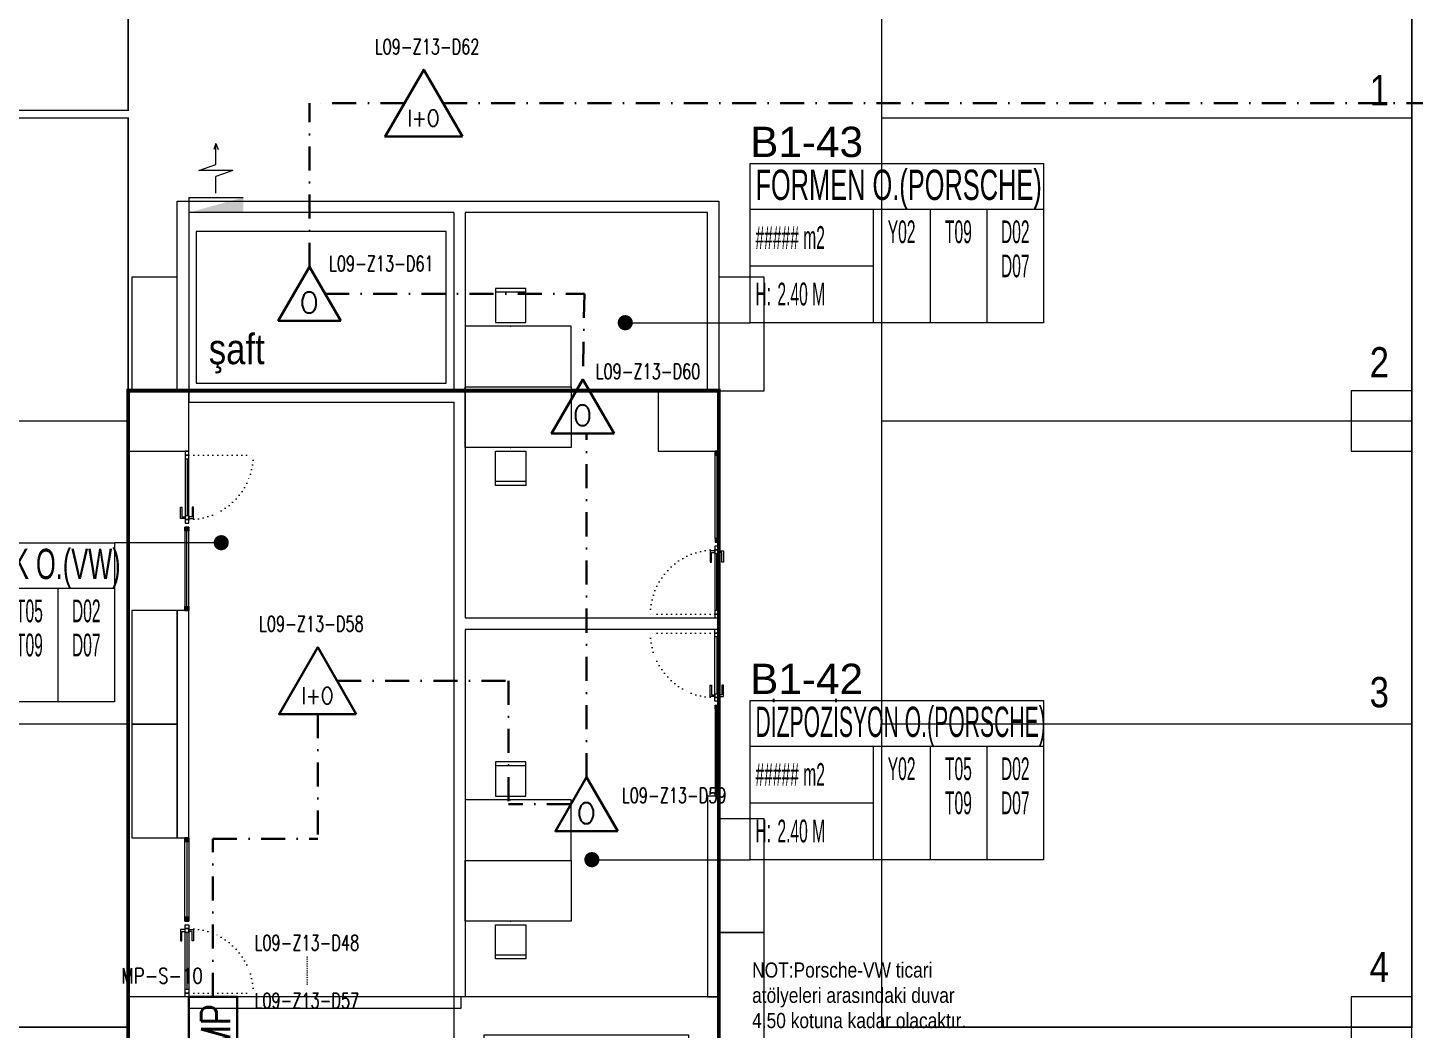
# Model space of a CAD drawing. Header units: metres. Extents: x -19121 to 152404, y -12107 to 29421.
# Drawn here: x 59527 to 61358, y 3237 to 4559 of the extents above; entities that cross this region are included whole.
import ezdxf
from ezdxf.enums import TextEntityAlignment as Align
from ezdxf.xclip import XClip

# ---------------------------------------------------------------- set-up
doc = ezdxf.new("R2010")
doc.units = ezdxf.units.M
doc.header["$LTSCALE"] = 50
doc.header["$MEASUREMENT"] = 0
doc.header["$XCLIPFRAME"] = 0
for name, pattern in [('DASHDOT', [25.4, 12.7, -6.35, 0, -6.35]), ('DOT2', [0.125, 0, -0.125]), ('DOT5', [0.75, 0, -0.75]), ('HIDDEN', [0.375, 0.25, -0.125])]:
    doc.linetypes.add(name, pattern=pattern)
doc.layers.get('0').update_dxf_attribs({"color": 9, "lineweight": 9})
for name, color, linetype, lineweight in [('00', 9, 'Continuous', 9), ('01', 9, 'Continuous', 9), ('05', 9, 'Continuous', 9), ('06B', 9, 'Continuous', 9), ('06D', 9, 'Continuous', 9), ('10', 9, 'Continuous', 9), ('15', 9, 'Continuous', 9), ('20', 9, 'DOT2', 9), ('21', 9, 'Continuous', 9), ('21_mahal200', 9, 'Continuous', 9), ('32-ekipman', 9, 'Continuous', 9), ('E-DEDEKTÖR NUMARALARI', 20, 'Continuous', 30), ('E-KABLO', 7, 'Continuous', 30), ('E-KOMBİNE DEDEKTÖR (ISI+OPTİK DUMAN)', 7, 'Continuous', 30), ('E-OPTİK DUMAN DEDEKTÖRÜ', 7, 'Continuous', 30), ('E-YAZI', 7, 'Continuous', 30)]:
    doc.layers.add(name, color=color, linetype=linetype, lineweight=lineweight)
doc.styles.add('Arial', font='arial.ttf', dxfattribs={"height": 2.5})
doc.styles.add('E-YAZI', font='txttw.shx', dxfattribs={"height": 200})
doc.styles.add('MuuM_TEXT-STANDART', font='ARIALN.TTF')
doc.dimstyles.new('MuuM_DIM200', dxfattribs={"dimscale": 20, "dimtxt": 2, "dimasz": 1, "dimexe": 1, "dimexo": 1, "dimgap": 1, "dimtad": 1, "dimdec": 1, "dimrnd": 0.5, "dimdsep": 46, "dimtxsty": 'MuuM_TEXT-STANDART', "dimblk": 'ARCHTICK', "dimcen": 0, "dimdle": 0.15, "dimclrd": 256, "dimclre": 256, "dimclrt": 256, "dimadec": 0, "dimazin": 0, "dimtfac": 5, "dimtdec": 1, "dimtix": 1, "dimtmove": 2, "dimatfit": 3, "dimldrblk": 'DOT', "dimfxl": 3, "dimfxlon": 1, "dimtolj": 1, "dimlwd": -1, "dimlwe": -1, "dimarcsym": 0})

# ---------------------------------------------------------------- blocks, each defined once
blk = doc.blocks.new('p-dilatasyon yeri')
at = {"layer": '06D'}
blk.add_lwpolyline([(5355, 80), (5355, 6454.5)], dxfattribs=at)
blk = doc.blocks.new('100_KOMBİNE DEDEKTÖR (ISI+OPTİK DUMAN) 085')
at = {"layer": 'E-KOMBİNE DEDEKTÖR (ISI+OPTİK DUMAN)', "color": 4}
blk.add_lwpolyline([(2.55, 0), (0, 4.416), (-2.55, 0)], close=True, dxfattribs=at)
at = {"layer": 'E-KOMBİNE DEDEKTÖR (ISI+OPTİK DUMAN)', "color": 3, "style": 'E-YAZI', "width": 0.8}
blk.add_text('I+O', height=1.1016, dxfattribs=at).set_placement((-0.018, 1.224), align=Align.MIDDLE)
blk = doc.blocks.new('100_OPTİK DUMAN DEDEKTÖRÜ 085')
at = {"layer": 'E-OPTİK DUMAN DEDEKTÖRÜ', "color": 4}
blk.add_lwpolyline([(2.059, 0), (0, 3.566), (-2.059, 0)], close=True, dxfattribs=at)
at = {"layer": 'E-OPTİK DUMAN DEDEKTÖRÜ', "color": 3, "style": 'E-YAZI'}
blk.add_text('O', height=1.36, dxfattribs=at).set_placement((-0.022, 1.201), align=Align.MIDDLE)
blk = doc.blocks.new('E-MODUL PANOLARI')
at = {"layer": 'E-KABLO', "color": 1}
blk.add_lwpolyline([(-49, 66.9), (49, 66.9), (49, 0), (-49, 0)], close=True, dxfattribs=at)
at = {"layer": 'E-KABLO', "color": 1, "style": 'E-YAZI', "width": 0.8}
blk.add_text('MP', height=40, dxfattribs=at).set_placement((-23, 9.5))
blk = doc.blocks.new('p-kolon_80x80')
blk.add_lwpolyline([(-40, -40), (40, -40), (40, 40), (-40, 40)], close=True)
blk = doc.blocks.new('1.bod.mimari.elk')
at = {"layer": '01'}
blk.add_lwpolyline([(4130, -5950), (4130, -5950), (4130, -5950), (4130, -5400), (4400, -5400), (4400, -5950), (4400, -5950), (4400, -5950), (4440, -5950), (4440, -5350), (4090, -5350), (4090, -5950), (4130, -5950)], dxfattribs=at)
for p in [(3700, -4590), (4400, -4590), (5315, -4590), (3700, -5390), (5315, -5390)]:
    blk.add_blockref('p-kolon_80x80', p, dxfattribs=at)
blk = doc.blocks.new('p-işyeri')
at = {"color": 0, "const_width": 2}
blk.add_lwpolyline([(200, 0), (200, 700), (-200, 700), (-200, 0)], close=True, dxfattribs=at)
blk = doc.blocks.new('prf-10x10')
blk.add_lwpolyline([(-5, -5), (5, -5), (5, 5), (-5, 5)], close=True)
at = {"color": 255}
blk.add_solid([(-5, -5), (5, -5), (-5, 5), (5, 5)], dxfattribs=at)
at = {"layer": '10'}
blk.add_point((0, 0), dxfattribs=at)
blk = doc.blocks.new('*U374')
at = {"layer": '06D'}
blk.add_lwpolyline([(-2.5, 110), (2.5, 110), (2.5, 0), (-2.5, 0)], close=True, dxfattribs=at)
at = {"layer": '15'}
blk.add_lwpolyline([(0, 105), (0, 5)], dxfattribs=at)
at = {"layer": '10', "xscale": 0.5, "yscale": 0.5, "rotation": 90}
for p in [(0, 107.5), (0, 2.5)]:
    blk.add_blockref('prf-10x10', p, dxfattribs=at)
blk = doc.blocks.new('p-al-01')
at = {"layer": '06B'}
for points in [[(27, 4.3), (27, 10.6), (42, 10.6), (42, 8.7), (29.3, 8.7), (29.3, 8.7), (29.3, 4.3), (27, 4.3)], [(27, -0.7), (27, -6.9), (42, -6.9), (42, -5), (29.3, -5), (29.3, -5), (29.3, -0.7), (27, -0.7)]]:
    blk.add_lwpolyline(points, dxfattribs=at)
at = {"layer": '06D'}
for p, q in [((115.7, 4.3), (28.8, 4.3)), ((28.8, -0.7), (115.7, -0.7))]:
    blk.add_line(p, q, dxfattribs=at)
at = {"layer": '10'}
for points in [[(25.7, -0.7), (25.7, 4.3), (20.7, 4.3), (20.7, -0.7)], [(30.7, -0.7), (30.7, 4.3), (25.7, 4.3), (25.7, -0.7)], [(110.7, -0.7), (110.7, 4.3), (105.7, 4.3), (105.7, -0.7)], [(115.7, -0.7), (115.7, 4.3), (110.7, 4.3), (110.7, -0.7)]]:
    blk.add_lwpolyline(points, close=True, dxfattribs=at)
at = {"layer": '15'}
blk.add_lwpolyline([(105.7, 1.8), (30.7, 1.8)], dxfattribs=at)
at = {"layer": '20'}
blk.add_lwpolyline([(110.7, -0.7), (110.7, -85.7)], dxfattribs=at)
blk.add_arc((110.7, -0.7), 85, 180, 270, dxfattribs=at)
blk = doc.blocks.new('YD-72-20')
at = {"linetype": 'Continuous'}
for p, q in [((0, 0.714), (-0.028, 0.634)), ((0, 0.714), (0.028, 0.634)), ((0, 0.434), (0, 0.714)), ((0.225, 0.355), (0, 0.434)), ((-0.225, 0.355), (0.225, 0.355)), ((-0.225, 0.355), (0, 0.276)), ((0, 0.058), (0, 0.276)), ((0.36, 0), (-0.36, 0)), ((0.36, 0), (0.36, -0.2))]:
    blk.add_line(p, q, dxfattribs=at)
blk.add_solid([(0.36, -0.2), (-0.36, 0), (-0.36, -0.2)])
blk = doc.blocks.new('b1 yan.dol')
at = {"xscale": -100, "yscale": 100, "zscale": 100}
blk.add_blockref('YD-72-20', (59776, -15176.4), dxfattribs=at)
blk = doc.blocks.new('p-birim')
blk.add_lwpolyline([(0, 0), (1, 0), (1, 1), (0, 1)], close=True)
blk = doc.blocks.new('_ArchTick')
at = {"color": 0, "linetype": 'ByBlock', "const_width": 0.15}
blk.add_lwpolyline([(-0.5, -0.5), (0.5, 0.5)], dxfattribs=at)
blk = doc.blocks.new('_Dot')
at = {"color": 0, "linetype": 'ByBlock', "lineweight": -2}
blk.add_line((-0.5, 0), (-1, 0), dxfattribs=at)
at = {"color": 0, "linetype": 'ByBlock', "const_width": 0.5}
blk.add_lwpolyline([(-0.25, 0, 1), (0.25, 0, 1)], format="xyb", close=True, dxfattribs=at)
blk = doc.blocks.new('0_roomno2')
blk.add_lwpolyline([(19.375, -10.5), (0, -10.5), (0, 0), (19.375, 0)], close=True)
for points in [[(0, -3), (19.375, -3)], [(8.125, -3), (8.125, -10.5)], [(11.875, -3), (11.875, -10.5)], [(15.625, -3), (15.625, -10.5)], [(0, -6.75), (8.125, -6.75)]]:
    blk.add_lwpolyline(points)
at = {"style": 'MuuM_TEXT-STANDART', "width": 0.6}
blk.add_text('H:', height=1.5, dxfattribs=at).set_placement((0.35, -8.608), align=Align.MIDDLE_LEFT)
at = {"style": 'Arial'}
blk.add_attdef('ODANO', (0, 1.17), '', height=2, dxfattribs=at)
blk.add_attdef('MEKANADI', text='', height=2, dxfattribs=at).set_placement((0.35, -3), align=Align.BOTTOM_LEFT)
at = {"style": 'MuuM_TEXT-STANDART', "width": 0.6}
for tag, p in [('M2', (0.35, -4.875)), ('TEMIZTAVANYUKSEKLIGI', (1.8, -8.608))]:
    blk.add_attdef(tag, text='', height=1.5, dxfattribs=at).set_placement(p, align=Align.MIDDLE_LEFT)
for tag, p in [('YER01', (10, -4.5)), ('TAVAN01', (13.75, -4.5)), ('DUVAR01', (17.5, -4.5)), ('YER02', (10, -6.75)), ('TAVAN02', (13.75, -6.75)), ('DUVAR02', (17.5, -6.75)), ('YER03', (10, -9)), ('TAVAN03', (13.75, -9)), ('DUVAR03', (17.5, -9))]:
    blk.add_attdef(tag, text='', height=1.5, dxfattribs=at).set_placement(p, align=Align.MIDDLE_CENTER)
blk = doc.blocks.new('p-sandalye')
blk.add_line((-45, 20), (-45, -20))
blk.add_lwpolyline([(-5, 20), (-50, 20), (-50, -20), (-5, -20)], close=True)
blk.add_point((0, 0.1))
blk = doc.blocks.new('p-masa_servis')
at = {"linetype": 'DOT5'}
blk.add_lwpolyline([(0, 0), (0, 0)], dxfattribs=at)
blk.add_lwpolyline([(0, 0), (0, -80), (140, -80), (140, 0)], close=True)
for p, rotation in [((60, 0), 270), ((50, -110.1), 2.073722e-10)]:
    blk.add_blockref('p-sandalye', p, dxfattribs=dict(rotation=rotation))
blk = doc.blocks.new('1.bod.mimari1.elk')
at = {"layer": '00'}
for points in [[(3725, -4550), (3725, -4300), (4440, -4300), (4440, -4550), (4425, -4550), (4425, -4315), (4105, -4315), (4105, -4850), (4105, -4850), (4105, -4850), (4105, -4850), (4105, -4850), (4105, -4850), (4105, -4850), (4105, -4850), (4105, -4850), (4105, -4850), (4105, -4850), (4105, -4850), (4105, -4850), (4440, -4850), (4440, -4865), (4105, -4865), (4105, -5350), (4100, -5350)], [(4090, -4315), (4090, -4550), (3740, -4550), (3740, -4565), (4090, -4565), (4090, -4970), (4090, -4970), (4090, -4970), (4090, -4985), (4090, -4985), (4090, -4985), (4090, -5350)], [(4090, -4315), (3740, -4315), (3740, -4550)], [(4090, -5350), (3740, -5350), (3740, -5365), (4020, -5365)], [(4020, -5365), (4100, -5365), (4100, -5350)]]:
    blk.add_lwpolyline(points, dxfattribs=at)
for points in [[(3725, -5140), (3740, -5140), (3740, -4840), (3725, -4840)], [(4440, -5350), (4440, -5085), (4425, -5085), (4425, -5350)]]:
    blk.add_lwpolyline(points, close=True, dxfattribs=at)
at = {"layer": '06D'}
for points in [[(3750, -4540), (4080, -4540), (4080, -4340), (3750, -4340)], [(4435, -4630), (4440, -4630), (4440, -4745), (4435, -4745)], [(4435, -5085), (4440, -5085), (4440, -4970), (4435, -4970)]]:
    blk.add_lwpolyline(points, close=True, dxfattribs=at)
at = {"layer": '15'}
for points in [[(4437.5, -4635), (4437.5, -4745)], [(4437.5, -5080), (4437.5, -4970)]]:
    blk.add_lwpolyline(points, dxfattribs=at)
at = {"layer": '20', "ltscale": 2, "const_width": 5}
blk.add_lwpolyline([(4440, -7830), (3660, -7830), (3660, -4550), (4440, -4550)], close=True, dxfattribs=at)
for name, p in [('p-dilatasyon yeri', (0, -8630)), ('*U374', (3737.5, -5250))]:
    blk.add_blockref(name, p)
for p, rotation in [((3739.6, -4745.67), 90.00000000000001), ((4435.4, -4734.33), 270)]:
    blk.add_blockref('p-al-01', p, dxfattribs=dict(rotation=rotation))
at = {"xscale": -1}
for name, p, rotation in [('*U374', (3737.5, -4730), 180), ('p-al-01', (4435.4, -4980.67), 270), ('p-al-01', (3739.6, -5234.33), 90)]:
    blk.add_blockref(name, p, dxfattribs=dict(at, rotation=rotation))
at = {"layer": '05', "xscale": 60.00000000000003, "yscale": 150}
for p in [(3665, -4550), (4440, -4550), (3665, -4990), (3665, -5140), (4440, -5265), (4440, -5415)]:
    blk.add_blockref('p-birim', p, dxfattribs=at)
at = {"layer": '05'}
ref = blk.add_blockref('p-masa_servis', (4105, -4465), dxfattribs=at)
XClip(ref).set_block_clipping_path([(-55.5106706136, -84.5585723777), (163.3295749435, 61.9818189005)])
ref = blk.add_blockref('p-masa_servis', (4105, -4625), dxfattribs=dict(at, xscale=-1, rotation=180))
XClip(ref).set_block_clipping_path([(-55.5106706136, -84.5585723777), (163.3295749435, 61.9818189005)])
ref = blk.add_blockref('p-masa_servis', (4105, -5090), dxfattribs=at)
XClip(ref).set_block_clipping_path([(-55.5106706136, -84.5585723777), (163.3295749435, 61.9818189005)])
ref = blk.add_blockref('p-masa_servis', (4105, -5250), dxfattribs=dict(at, xscale=-1, rotation=180))
XClip(ref).set_block_clipping_path([(-55.5106706136, -84.5585723777), (163.3295749435, 61.9818189005)])
at = {"layer": '06D', "color": 89, "linetype": 'HIDDEN', "true_color": 0x2e4d23, "rotation": 90}
for p in [(3660, -3980), (5355, -3990), (3660, -4390), (5355, -4390), (3660, -4790), (5355, -4790), (3660, -5190), (5355, -5190), (3660, -5590)]:
    blk.add_blockref('p-işyeri', p, dxfattribs=at)
at = {"layer": '10', "extrusion": (0, 0, -1), "yscale": 0.5, "zscale": -1, "rotation": 270}
for p, xscale in [((-4437.5, -4632.5), -0.5), ((-4437.5, -4747.5), -0.5), ((-4437.5, -4967.5), 0.5), ((-4437.5, -5082.5), 0.5)]:
    blk.add_blockref('prf-10x10', p, dxfattribs=dict(at, xscale=xscale))
at = {"layer": '21_mahal200'}
ref = blk.add_blockref('0_roomno2', (4481.35, -4250.27), dxfattribs=dict(at, xscale=20, yscale=20, zscale=20))
ref.add_attrib('ODANO', 'B1-43', (4481.35, -4241.63), dxfattribs={"layer": '0', "height": 40, "style": 'Arial'})
ref.add_attrib('MEKANADI', 'FORMEN O.(PORSCHE)', dxfattribs={"layer": '0', "height": 40, "style": 'Arial', "width": 0.6}).set_placement((4488.35, -4310.27), align=Align.BOTTOM_LEFT)
ref.add_attrib('M2', '##### m2', dxfattribs={"layer": '0', "height": 30, "style": 'MuuM_TEXT-STANDART', "width": 0.6}).set_placement((4488.35, -4347.77), align=Align.MIDDLE_LEFT)
ref.add_attrib('TEMIZTAVANYUKSEKLIGI', '2.40 M', dxfattribs={"layer": '0', "height": 30, "style": 'MuuM_TEXT-STANDART', "width": 0.6}).set_placement((4517.35, -4422.43), align=Align.MIDDLE_LEFT)
ref.add_attrib('YER01', 'Y02', dxfattribs={"layer": '0', "height": 30, "style": 'MuuM_TEXT-STANDART', "width": 0.6}).set_placement((4681.35, -4340.27), align=Align.MIDDLE_CENTER)
ref.add_attrib('TAVAN01', 'T09', dxfattribs={"layer": '0', "height": 30, "style": 'MuuM_TEXT-STANDART', "width": 0.6}).set_placement((4756.35, -4340.27), align=Align.MIDDLE_CENTER)
ref.add_attrib('DUVAR01', 'D02', dxfattribs={"layer": '0', "height": 30, "style": 'MuuM_TEXT-STANDART', "width": 0.6}).set_placement((4831.35, -4340.27), align=Align.MIDDLE_CENTER)
ref.add_attrib('DUVAR02', 'D07', dxfattribs={"layer": '0', "height": 30, "style": 'MuuM_TEXT-STANDART', "width": 0.6}).set_placement((4831.35, -4385.27), align=Align.MIDDLE_CENTER)
ref = blk.add_blockref('0_roomno2', (3254.7, -4750.67), dxfattribs=dict(at, xscale=20, yscale=20, zscale=20))
ref.add_attrib('ODANO', 'B1-49', (3254.7, -4742.03), dxfattribs={"layer": '0', "height": 40, "style": 'Arial'})
ref.add_attrib('MEKANADI', 'ŞARJ+ELEKTRİK O.(VW)', dxfattribs={"layer": '0', "height": 40, "style": 'Arial', "width": 0.6}).set_placement((3261.7, -4810.67), align=Align.BOTTOM_LEFT)
ref.add_attrib('M2', '##### m2', dxfattribs={"layer": '0', "height": 30, "style": 'MuuM_TEXT-STANDART', "width": 0.6}).set_placement((3261.7, -4848.17), align=Align.MIDDLE_LEFT)
ref.add_attrib('TEMIZTAVANYUKSEKLIGI', '2.40 M', dxfattribs={"layer": '0', "height": 30, "style": 'MuuM_TEXT-STANDART', "width": 0.6}).set_placement((3290.7, -4922.83), align=Align.MIDDLE_LEFT)
ref.add_attrib('YER01', 'Y02', dxfattribs={"layer": '0', "height": 30, "style": 'MuuM_TEXT-STANDART', "width": 0.6}).set_placement((3454.7, -4840.67), align=Align.MIDDLE_CENTER)
ref.add_attrib('TAVAN01', 'T05', dxfattribs={"layer": '0', "height": 30, "style": 'MuuM_TEXT-STANDART', "width": 0.6}).set_placement((3529.7, -4840.67), align=Align.MIDDLE_CENTER)
ref.add_attrib('DUVAR01', 'D02', dxfattribs={"layer": '0', "height": 30, "style": 'MuuM_TEXT-STANDART', "width": 0.6}).set_placement((3604.7, -4840.67), align=Align.MIDDLE_CENTER)
ref.add_attrib('TAVAN02', 'T09', dxfattribs={"layer": '0', "height": 30, "style": 'MuuM_TEXT-STANDART', "width": 0.6}).set_placement((3529.7, -4885.67), align=Align.MIDDLE_CENTER)
ref.add_attrib('DUVAR02', 'D07', dxfattribs={"layer": '0', "height": 30, "style": 'MuuM_TEXT-STANDART', "width": 0.6}).set_placement((3604.7, -4885.67), align=Align.MIDDLE_CENTER)
ref = blk.add_blockref('0_roomno2', (4481.35, -4959.03), dxfattribs=dict(at, xscale=20, yscale=20, zscale=20))
ref.add_attrib('ODANO', 'B1-42', (4481.35, -4950.39), dxfattribs={"layer": '0', "height": 40, "style": 'Arial'})
ref.add_attrib('MEKANADI', 'DİZPOZİSYON O.(PORSCHE)', dxfattribs={"layer": '0', "height": 40, "style": 'Arial', "width": 0.5}).set_placement((4488.35, -5019.03), align=Align.BOTTOM_LEFT)
ref.add_attrib('M2', '##### m2', dxfattribs={"layer": '0', "height": 30, "style": 'MuuM_TEXT-STANDART', "width": 0.6}).set_placement((4488.35, -5056.53), align=Align.MIDDLE_LEFT)
ref.add_attrib('TEMIZTAVANYUKSEKLIGI', '2.40 M', dxfattribs={"layer": '0', "height": 30, "style": 'MuuM_TEXT-STANDART', "width": 0.6}).set_placement((4517.35, -5131.19), align=Align.MIDDLE_LEFT)
ref.add_attrib('YER01', 'Y02', dxfattribs={"layer": '0', "height": 30, "style": 'MuuM_TEXT-STANDART', "width": 0.6}).set_placement((4681.35, -5049.03), align=Align.MIDDLE_CENTER)
ref.add_attrib('TAVAN01', 'T05', dxfattribs={"layer": '0', "height": 30, "style": 'MuuM_TEXT-STANDART', "width": 0.6}).set_placement((4756.35, -5049.03), align=Align.MIDDLE_CENTER)
ref.add_attrib('DUVAR01', 'D02', dxfattribs={"layer": '0', "height": 30, "style": 'MuuM_TEXT-STANDART', "width": 0.6}).set_placement((4831.35, -5049.03), align=Align.MIDDLE_CENTER)
ref.add_attrib('TAVAN02', 'T09', dxfattribs={"layer": '0', "height": 30, "style": 'MuuM_TEXT-STANDART', "width": 0.6}).set_placement((4756.35, -5094.03), align=Align.MIDDLE_CENTER)
ref.add_attrib('DUVAR02', 'D07', dxfattribs={"layer": '0', "height": 30, "style": 'MuuM_TEXT-STANDART', "width": 0.6}).set_placement((4831.35, -5094.03), align=Align.MIDDLE_CENTER)
at = {"layer": '32-ekipman'}
blk.add_blockref('b1 yan.dol', (-56000, 10881.42), dxfattribs=at)
at = {"layer": '21', "style": 'MuuM_TEXT-STANDART'}
for s, p in [('1', (5299.38, -4185.25)), ('2', (5299.38, -4544.5)), ('3', (5299.38, -4979.91)), ('4', (5299.38, -5342.67))]:
    blk.add_text(s, height=40, dxfattribs=at).set_placement(p, align=Align.BOTTOM_LEFT)
blk.add_text('şaft ', height=40, dxfattribs=at).set_placement((3766.55, -4515))
at = {"layer": '21', "insert": (4483.94, -5304.66), "char_height": 20, "width": 289.3932, "attachment_point": 1, "style": 'MuuM_TEXT-STANDART'}
blk.add_mtext('NOT:Porsche-VW ticari atölyeleri arasındaki duvar 4.50 kotuna kadar olacaktır.', dxfattribs=at)
at = {"layer": '21_mahal200'}
for points in [[(4316.46, -4460.27), (4481.35, -4460.27)], [(3782.97, -4750.67), (3642.2, -4750.67)], [(4272.37, -5169.03), (4481.35, -5169.03)]]:
    blk.add_leader(points, dimstyle='MuuM_DIM200', override={"dimasz": 1, "dimfxl": 10}, dxfattribs=at)

msp = doc.modelspace()

# ---------------------------------------------------------------- linework, layer by layer
at = {"layer": 'E-KABLO', "color": 6, "linetype": 'DASHDOT', "ltscale": 0.05}
for p, q in [((60024.84, 4459.56), (59899.55, 4459.56)), ((59899.55, 4243.52), (59899.55, 4459.56)), ((60075.83, 4459.56), (61465.86, 4459.56)), ((59920.14, 4207.87), (60262.56, 4207.87)), ((60262.56, 4207.87), (60260.43, 4094.75)), ((60265.43, 3569.75), (60265.43, 4023.44)), ((59935.85, 3697.14), (60162.25, 3697.14)), ((60162.25, 3697.14), (60162.25, 3534.09)), ((59910.35, 3652.97), (59910.35, 3488.41)), ((60244.85, 3534.09), (60162.25, 3534.09)), ((59772.03, 3280), (59772.03, 3488.41)), ((59772.03, 3488.41), (59910.35, 3488.41))]:
    msp.add_line(p, q, dxfattribs=at)

# ---------------------------------------------------------------- block references
at = {"layer": '06D'}
for name in ['1.bod.mimari.elk', '1.bod.mimari1.elk']:
    msp.add_blockref(name, (56000, 8630), dxfattribs=at)
at = {"layer": 'E-KABLO', "color": 5, "linetype": 'Continuous', "ltscale": 0.05}
msp.add_blockref('p-dilatasyon yeri', (56000, 0), dxfattribs=at)
at = {"layer": 'E-KABLO', "color": 1, "xscale": 0.9573524716947202, "yscale": 0.9573524716947202, "zscale": 0.9573524716947202, "rotation": 90}
msp.add_blockref('E-MODUL PANOLARI', (59804.07, 3233.06), dxfattribs=at)
at = {"layer": 'E-KOMBİNE DEDEKTÖR (ISI+OPTİK DUMAN)', "xscale": 20, "yscale": 20, "zscale": 20}
for p in [(60050.34, 4415.39), (59910.35, 3652.97)]:
    msp.add_blockref('100_KOMBİNE DEDEKTÖR (ISI+OPTİK DUMAN) 085', p, dxfattribs=at)
at = {"layer": 'E-OPTİK DUMAN DEDEKTÖRÜ', "xscale": 20, "yscale": 20, "zscale": 20}
for p in [(59899.55, 4172.21), (60260.43, 4023.44), (60265.43, 3498.44)]:
    msp.add_blockref('100_OPTİK DUMAN DEDEKTÖRÜ 085', p, dxfattribs=at)

# ---------------------------------------------------------------- texts
at = {"layer": 'E-DEDEKTÖR NUMARALARI', "style": 'E-YAZI', "width": 0.7}
for s, p in [('L09-Z13-D62', (59985.89, 4524.06)), ('L09-Z13-D61', (59925.44, 4237.84)), ('L09-Z13-D60', (60277.55, 4095.49)), ('L09-Z13-D58', (59833.06, 3762.35)), ('L09-Z13-D59', (60312.14, 3535.8)), ('L09-Z13-D48', (59827.13, 3341.31)), ('L09-Z13-D57', (59827.13, 3265))]:
    msp.add_text(s, height=20, dxfattribs=at).set_placement(p)
at = {"layer": 'E-KABLO', "color": 4, "style": 'E-YAZI', "width": 0.7}
msp.add_text('.............', height=10, rotation=270, dxfattribs=at).set_placement((59896.08, 3333.97))
at = {"layer": 'E-YAZI', "color": 3, "style": 'E-YAZI', "width": 0.8}
msp.add_text('MP-S-10', height=20, dxfattribs=at).set_placement((59651, 3297.75))

doc.saveas('drawing.dxf')
